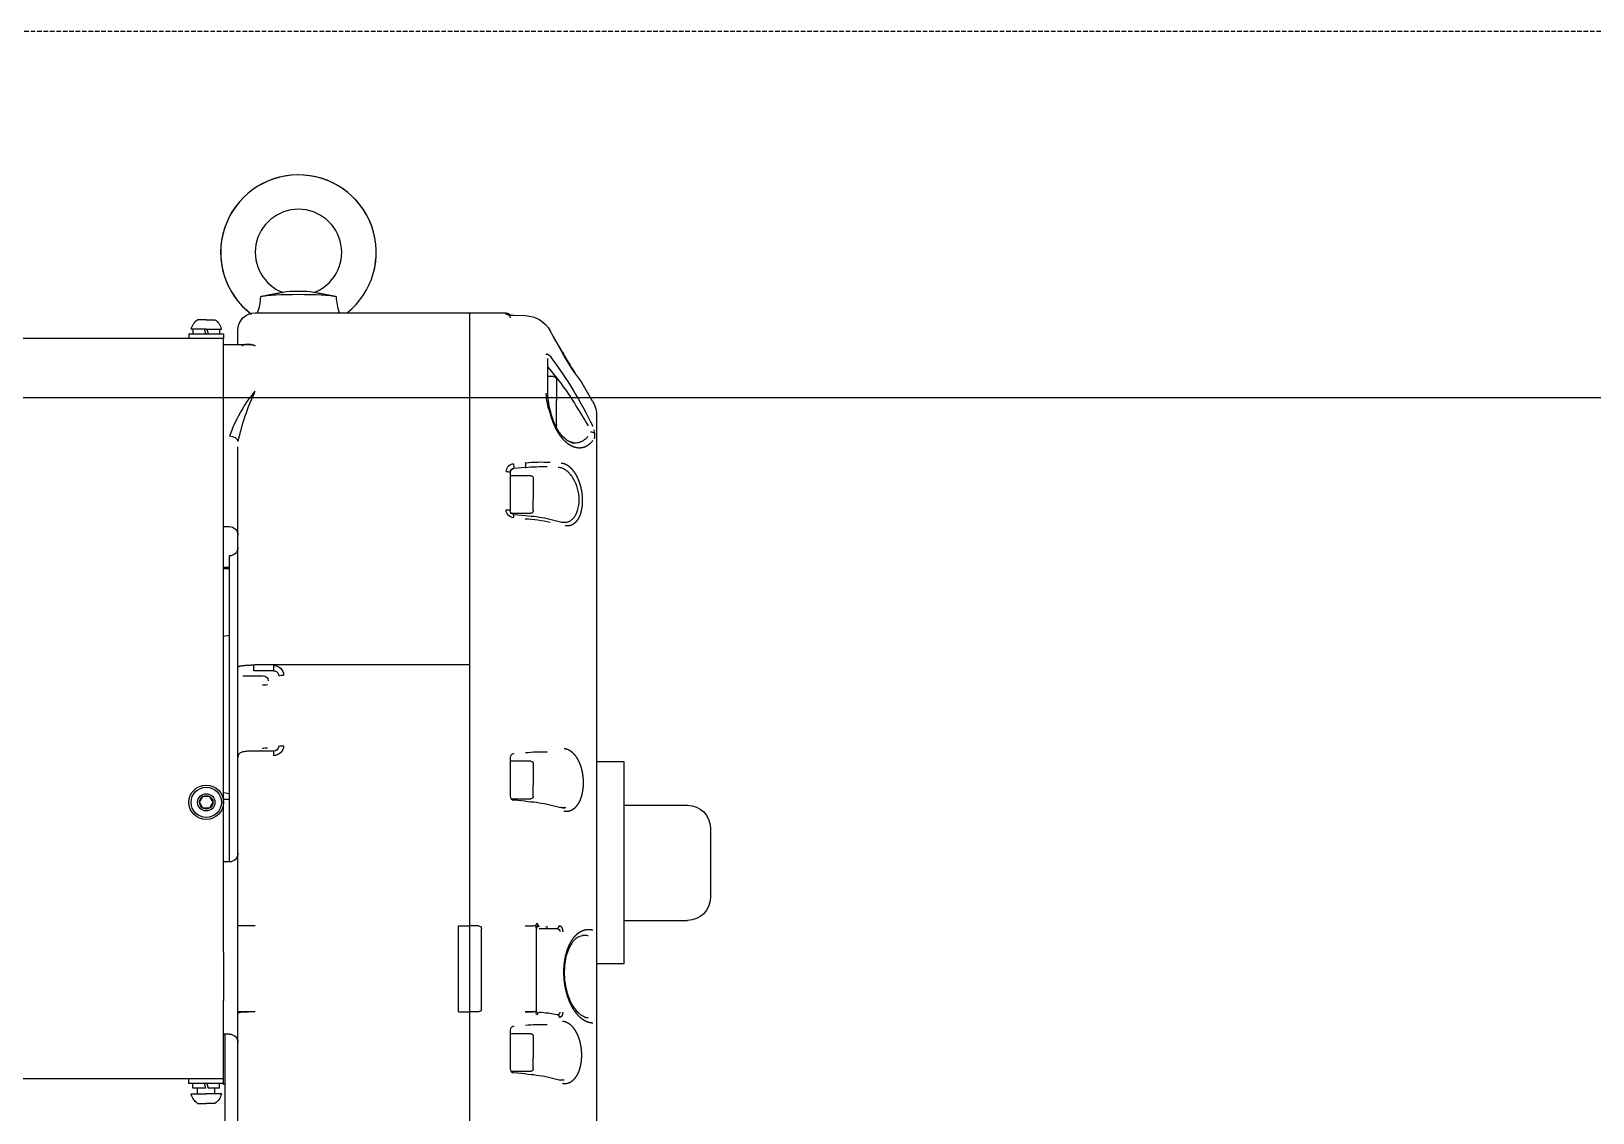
# Model space of a CAD drawing. Extents: x -1899985 to 1774885, y 556286 to 2175695.
# Drawn here: x -642766 to -641914, y 577828 to 578417 of the extents above; entities that cross this region are included whole.
import ezdxf

# ---------------------------------------------------------------- set-up
doc = ezdxf.new("R2010")
doc.units = 0
doc.header["$LTSCALE"] = 10
doc.header["$MEASUREMENT"] = 0
doc.linetypes.add('20剖面图$0$DASH', pattern=[0.35, 0.25, -0.1])
for name, color, linetype in [('20剖面图$0$A-LIN-V', 9, 'Continuous'), ('20剖面图$0$EWHS5T6M-3', 7, 'Continuous'), ('20剖面图$0$FHSGH10105-主梁-04', 7, 'Continuous'), ('20剖面图$0$S-SB', 21, 'Continuous'), ('A-LIN-V', 9, 'Continuous')]:
    doc.layers.add(name, color=color, linetype=linetype)

# ---------------------------------------------------------------- blocks, each defined once
blk = doc.blocks.new('20剖面图$0$吊车5')
at = {"color": 3}
blk.add_line((1559840.76, -78994.2), (1559840.76, -78994.33), dxfattribs=at)
at = {"color": 6, "linetype": '20剖面图$0$DASH'}
blk.add_lwpolyline([(1563769.29, -78840.62), (1555174.29, -78840.62), (1555174.29, -81443.11)], dxfattribs=at)
at = {"layer": '20剖面图$0$EWHS5T6M-3', "color": 3, "linetype": 'Continuous'}
for p, q in [((1559924.04, -78983.42), (1559926.7, -78982.91)), ((1559941.82, -78982.91), (1559944.49, -78983.42)), ((1559810.55, -78995.76), (1559816.95, -78995.65)), ((1559810.55, -78995.76), (1559816.95, -78995.65)), ((1559820.96, -78994.33), (1559840.76, -78994.33)), ((1559820.96, -78994.33), (1559840.76, -78994.33)), ((1559957.83, -78994.2), (1559840.76, -78994.2)), ((1559840.76, -79012.12), (1559840.76, -78994.2)), ((1559907.72, -78994.2), (1559840.76, -78994.2)), ((1559840.76, -79012.12), (1559840.76, -78994.59)), ((1559792.15, -79012.68), (1559796.94, -79004.02)), ((1559792.15, -79012.68), (1559796.94, -79004.02)), ((1559967.26, -79011.6), (1559967.26, -79003.71)), ((1559967.26, -79011.6), (1559967.26, -79003.71)), ((1559984.55, -79003.17), (1559976.3, -79003.17)), ((1559977.24, -79003.17), (1559977.24, -79005.68)), ((1559984.55, -78997.98), (1559979.83, -78997.98)), ((1559984.23, -79003.17), (1559983.56, -79005.68)), ((1559984.55, -78997.98), (1559989.26, -78997.98)), ((1559984.55, -79003.17), (1559992.8, -79003.17)), ((1559984.86, -79005.68), (1559985.54, -79003.17)), ((1559988.18, -78997.98), (1559988.18, -78997.98)), ((1559991.86, -79003.17), (1559991.86, -79005.68)), ((1559790.32, -79015.63), (1559795.15, -79007.25)), ((1559790.32, -79015.63), (1559795.15, -79007.25)), ((1559840.76, -79037.03), (1559840.76, -79012.12)), ((1559840.76, -79037.03), (1559840.76, -79012.12)), ((1559961.69, -79011.6), (1559975.12, -79011.6)), ((1559967.26, -79011.6), (1559975.12, -79011.6)), ((1559993.98, -79005.68), (1559975.12, -79005.68)), ((1559975.12, -79005.68), (1559975.12, -79008.19)), ((1559975.12, -79049.84), (1559975.12, -79008.19)), ((1559975.12, -79008.19), (1560889.69, -79008.19)), ((1559975.12, -79011.6), (1559975.12, -79008.19)), ((1559975.12, -79008.19), (1560889.69, -79008.19)), ((1559993.98, -79005.68), (1559993.98, -79008.19)), ((1559798.24, -79038.38), (1559798.24, -79019.11)), ((1559795.35, -79028.88), (1559798.24, -79028.88)), ((1559773.7, -79042.77), (1559780.27, -79031.28)), ((1559773.7, -79042.77), (1559780.27, -79031.28)), ((1559779.97, -79031.85), (1559780.29, -79031.39)), ((1559779.97, -79031.85), (1559780.29, -79031.39)), ((1559793.46, -79030.77), (1559793.46, -79041.96)), ((1559840.76, -79185.26), (1559840.76, -79037.03)), ((1559840.76, -79186.07), (1559840.76, -79037.03)), ((1559793.46, -79055.28), (1559793.46, -79041.96)), ((1559771.62, -79050.58), (1559771.62, -79064.07)), ((1559771.62, -79050.58), (1559771.62, -79064.07)), ((1559975.12, -79342.96), (1559975.12, -79049.84)), ((1559772.83, -79059.79), (1559772.91, -79057.94)), ((1559771.62, -79064.07), (1559771.62, -79193.87)), ((1559771.62, -79064.07), (1559771.62, -79193.87)), ((1559967.26, -79187.36), (1559967.26, -79067.21)), ((1559810.36, -79078.53), (1559816.75, -79079.09)), ((1559816.75, -79079.08), (1559816.75, -79079.05)), ((1559806.18, -79087.86), (1559806.19, -79087.87)), ((1559806.19, -79084.36), (1559806.19, -79096.01)), ((1559807.45, -79083.1), (1559818.76, -79083.1)), ((1559818.76, -79081.23), (1559818.76, -79102.07)), ((1559806.19, -79102.27), (1559806.19, -79096.01)), ((1559798.65, -79106.36), (1559790.53, -79108.3)), ((1559806.19, -79098.76), (1559806.18, -79098.77)), ((1559818.76, -79103.53), (1559807.45, -79103.53)), ((1559816.75, -79104.21), (1559810.36, -79104.76)), ((1559975.12, -79110.79), (1559971.98, -79110.79)), ((1559971.98, -79126.84), (1559971.98, -79205.73)), ((1559975.12, -79132.84), (1559971.98, -79132.84)), ((1559971.98, -79133.91), (1559975.12, -79133.91)), ((1559971.98, -79170.17), (1559975.12, -79170.72)), ((1559840.76, -79328.52), (1559840.76, -79186.07)), ((1559957.83, -79186.07), (1559840.76, -79186.07)), ((1559840.76, -79328.52), (1559840.76, -79186.89)), ((1559947.8, -79189.43), (1559958.52, -79189.43)), ((1559967.26, -79189.55), (1559967.26, -79187.36)), ((1559967.26, -79197.55), (1559967.26, -79189.55)), ((1559771.62, -79193.87), (1559771.62, -79332.8)), ((1559771.62, -79193.87), (1559771.62, -79239.19)), ((1559964.59, -79192.21), (1559953.43, -79192.21)), ((1559967.26, -79231.99), (1559967.26, -79197.55)), ((1559971.98, -79205.73), (1559971.98, -79293.69)), ((1559947.8, -79233.25), (1559957.83, -79233.25)), ((1559967.26, -79236.57), (1559967.26, -79231.99)), ((1559756.69, -79239.19), (1559771.62, -79239.19)), ((1559756.69, -79349.19), (1559756.69, -79239.19)), ((1559756.69, -79239.19), (1559771.62, -79239.19)), ((1559756.69, -79262.77), (1559756.69, -79239.19)), ((1559806.19, -79240.08), (1559806.19, -79251.74)), ((1559807.45, -79238.82), (1559818.76, -79238.82)), ((1559818.76, -79236.8), (1559818.76, -79257.83)), ((1559967.26, -79328.66), (1559967.26, -79236.51)), ((1559806.18, -79243.59), (1559806.19, -79243.59)), ((1559806.19, -79254.48), (1559806.18, -79254.49)), ((1559806.19, -79258), (1559806.19, -79251.74)), ((1559818.23, -79259.25), (1559807.45, -79259.25)), ((1559975.12, -79255.81), (1559971.98, -79256.36)), ((1559971.98, -79259.62), (1559975.12, -79259.62)), ((1559982.73, -79258.05), (1559980.92, -79261.19)), ((1559982.73, -79258.05), (1559986.36, -79258.05)), ((1559988.18, -79261.19), (1559986.36, -79258.05)), ((1559756.69, -79262.77), (1559722.12, -79262.77)), ((1559756.69, -79262.77), (1559722.12, -79262.77)), ((1559798.65, -79262.18), (1559791.12, -79263.97)), ((1559810.36, -79260.56), (1559816.75, -79260)), ((1559980.92, -79261.19), (1559982.73, -79264.34)), ((1559982.73, -79264.34), (1559986.36, -79264.34)), ((1559986.36, -79264.34), (1559988.18, -79261.19)), ((1559709.55, -79275.34), (1559709.55, -79313.05)), ((1559709.55, -79275.34), (1559709.55, -79313.05)), ((1559971.98, -79293.69), (1559975.12, -79293.69)), ((1559756.69, -79325.62), (1559722.12, -79325.62)), ((1559756.69, -79325.62), (1559722.12, -79325.62)), ((1559756.69, -79349.19), (1559756.69, -79325.62)), ((1559771.62, -79332.8), (1559771.62, -79358.36)), ((1559803.05, -79330.03), (1559793.31, -79330.03)), ((1559804.62, -79329.62), (1559804.71, -79328.62)), ((1559804.62, -79329.62), (1559804.62, -79374.67)), ((1559804.71, -79328.62), (1559804.68, -79328.62)), ((1559810.55, -79328.52), (1559806.19, -79328.52)), ((1559834.48, -79373.92), (1559834.48, -79330.1)), ((1559836.05, -79328.52), (1559840.76, -79328.52)), ((1559840.76, -79331.06), (1559840.76, -79328.52)), ((1559840.76, -79331.06), (1559840.76, -79328.52)), ((1559847.05, -79328.52), (1559840.76, -79328.52)), ((1559840.76, -79336.11), (1559840.76, -79331.06)), ((1559840.76, -79336.11), (1559840.76, -79331.06)), ((1559840.76, -79371.18), (1559840.76, -79336.11)), ((1559840.76, -79371.18), (1559840.76, -79336.11)), ((1559847.05, -79375.49), (1559847.05, -79328.52)), ((1559957.83, -79328.52), (1559965.69, -79328.52)), ((1559967.26, -79375.62), (1559967.26, -79328.66)), ((1559975.12, -79342.96), (1559975.12, -79369.27)), ((1559756.69, -79349.19), (1559771.62, -79349.19)), ((1559756.69, -79349.19), (1559771.62, -79349.19)), ((1559771.62, -79349.19), (1559771.62, -79500.33)), ((1559771.62, -79358.36), (1559771.62, -79380.96)), ((1559975.12, -79370.41), (1559975.12, -79369.27)), ((1559975.12, -79412.05), (1559975.12, -79370.41)), ((1559792.89, -79376.98), (1559792.96, -79377.03)), ((1559793.08, -79377.01), (1559798.07, -79376.25)), ((1559804.71, -79375.58), (1559804.62, -79374.67)), ((1559804.68, -79375.59), (1559804.71, -79375.58)), ((1559810.55, -79375.49), (1559806.19, -79375.49)), ((1559836.05, -79375.49), (1559840.76, -79375.49)), ((1559840.76, -79375.49), (1559840.76, -79371.18)), ((1559840.76, -79375.49), (1559840.76, -79371.18)), ((1559840.76, -79498.12), (1559840.76, -79375.49)), ((1559840.76, -79499.16), (1559840.76, -79375.49)), ((1559847.05, -79375.49), (1559840.76, -79375.49)), ((1559957.83, -79375.49), (1559965.69, -79375.49)), ((1559967.26, -79376.31), (1559967.26, -79375.62)), ((1559967.26, -79499.35), (1559967.26, -79376.31)), ((1559771.62, -79380.96), (1559771.62, -79500.33)), ((1559807.45, -79387.4), (1559818.76, -79387.4)), ((1559818.76, -79385.52), (1559818.76, -79406.55)), ((1559975.12, -79387.54), (1559971.98, -79387.54)), ((1559974.33, -79387.54), (1559974.33, -79474)), ((1559806.18, -79392.17), (1559806.19, -79392.18)), ((1559806.19, -79388.66), (1559806.19, -79400.32)), ((1559806.19, -79403.06), (1559806.18, -79403.07)), ((1559806.19, -79406.58), (1559806.19, -79400.32)), ((1559798.65, -79410.9), (1559792.03, -79412.47)), ((1559818.34, -79407.83), (1559807.45, -79407.83)), ((1559810.36, -79409.28), (1559816.75, -79408.72)), ((1559975.12, -79412.05), (1560889.69, -79412.05)), ((1559975.12, -79414.57), (1559975.12, -79412.05)), ((1559993.98, -79414.57), (1559993.98, -79412.05)), ((1559975.12, -79414.94), (1559974.33, -79414.94)), ((1559975.12, -79414.94), (1559975.12, -79414.57)), ((1559975.12, -79414.57), (1559993.98, -79414.57)), ((1559976.3, -79420.22), (1559984.55, -79420.22)), ((1559977.24, -79417.08), (1559977.24, -79414.57)), ((1559977.24, -79417.08), (1559983.56, -79417.08)), ((1559979.83, -79419.83), (1559979.83, -79417.08)), ((1559984.23, -79414.57), (1559983.56, -79417.08)), ((1559992.8, -79420.22), (1559984.55, -79420.22)), ((1559984.86, -79417.08), (1559985.54, -79414.57)), ((1559984.86, -79417.08), (1559991.86, -79417.08)), ((1559989.26, -79419.83), (1559989.26, -79417.08)), ((1559991.86, -79417.08), (1559991.86, -79414.57)), ((1559979.83, -79425.41), (1559984.55, -79425.41)), ((1559989.26, -79425.41), (1559984.55, -79425.41)), ((1559988.18, -79425.41), (1559988.18, -79425.41))]:
    blk.add_line(p, q, dxfattribs=at)
for centre, radius, start, end in [((1559883.61, -78984.41), 29.92, 340.81659, 358.00721), ((1559984.98, -78984.4), 29.99, 182.01886, 199.42999), ((1559810.92, -79011.7), 15.95, 91.32274, 151.1911), ((1559810.92, -79011.7), 15.95, 91.32274, 151.1911), ((1559820.94, -78997), 2.18, 89.52095, 179.5128), ((1559820.96, -78996.53), 2.2, 90, 168.97064), ((1559820.96, -78996.53), 2.2, 90, 152.53821), ((1559957.8, -79003.67), 9.47, 359.77121, 89.76937), ((1559957.8, -79003.67), 9.47, 359.77121, 74.29133), ((1559984.55, -79004.99), 8.45, 123.91171, 167.51453), ((1559984.55, -79004.99), 8.45, 12.48547, 56.08829), ((1559668.66, -78947.53), 139.62, 323.08559, 332.18533), ((1559668.66, -78947.53), 139.62, 323.08559, 332.18533), ((1559987.81, -79160.13), 238.02, 143.31247, 154.08463), ((1559912.43, -79123.34), 151.4, 138.8203, 148.82171), ((1559795.35, -79030.77), 1.89, 90, 180), ((1559764.58, -79036.85), 34.53, 339.56136, 358.14451), ((1559847.87, -79089.48), 121.84, 11.89776, 25.50146), ((1559900.08, -79086.02), 75.74, 18.94878, 40.30873), ((1559787.33, -79050.58), 15.71, 150.19854, 180), ((1559787.33, -79050.58), 15.71, 150.19854, 180), ((1560032.8, -79204.03), 296.24, 147.52169, 149.98788), ((1559757.06, -79036.96), 41.23, 343.99012, 357.91371), ((1559795.35, -79055.28), 1.89, 180, 212.87695), ((1559781.98, -79061.08), 9.24, 171.95013, 191.24014), ((1559775.1, -79062.91), 3.86, 91.0799, 126.08689), ((1559802.39, -79164.29), 88.73, 84.72366, 93.52101), ((1559801.28, -79168.57), 90.5, 84.24225, 91.66212), ((1559859.36, -79080.83), 49.06, 174.26308, 177.31201), ((1559865.83, -79081.45), 49.14, 174.19383, 177.19927), ((1559816.59, -79081.25), 2.17, 0.51216, 85.77263), ((1559816.59, -79080.84), 4.37, 0.37345, 85.36609), ((1559807.45, -79084.36), 1.26, 90, 180), ((1559815.64, -79196.73), 90.35, 93.23023, 101.94501), ((1559817.27, -79198.73), 94.22, 94.20415, 101.39221), ((1559807.45, -79102.27), 1.26, 180, 270), ((1559816.59, -79102.05), 2.17, 274.22261, 359.49809), ((1559795.59, -79107.37), 21.4, 3.74535, 8.51238), ((1559816.6, -79101.62), 4.37, 274.6048, 359.64937), ((1559971.98, -79115.51), 4.71, 90, 180), ((1559971.98, -79122.12), 4.71, 180, 270), ((1559947.76, -79191.92), 5.38, 89.5321, 179.37239), ((1559947.69, -79192.11), 2.68, 87.63878, 178.68889), ((1560021.29, -79187.99), 73.5, 178.8719, 181.1281), ((1559957.81, -79187.23), 1.16, 56.56392, 88.84892), ((1559958.3, -79186.57), 0.34, 4.93092, 64.48764), ((1559939.55, -79187.16), 19.1, 353.18179, 1.87959), ((1559942.88, -79203.11), 11.26, 79.09202, 92.54252), ((1559953.49, -79194.91), 2.69, 91.36287, 180.15955), ((1559953.38, -79184.89), 12.44, 259.73108, 271.90347), ((1559801.16, -79324.6), 91, 84.20105, 91.57972), ((1559942.89, -79241.5), 11.14, 79.01862, 92.61592), ((1559947.77, -79230.31), 5.39, 180.68001, 270.4155), ((1559947.79, -79230.49), 2.78, 181.57073, 270.36272), ((1559953.28, -79220.63), 11.14, 259.01862, 272.61592), ((1559807.45, -79240.08), 1.26, 90, 180), ((1559807.45, -79258), 1.26, 180, 270), ((1559984.55, -79261.19), 9.43, 0, 180), ((1559984.55, -79261.19), 8.25, 0, 180), ((1559984.55, -79261.19), 4.71, 0, 180), ((1559984.55, -79261.19), 3.63, 120, 180), ((1559984.55, -79261.19), 3.63, 60, 120), ((1559984.55, -79261.19), 3.63, 0, 60), ((1559722.12, -79275.34), 12.57, 90, 180), ((1559722.12, -79275.34), 12.57, 90, 180), ((1559789.94, -79260.1), 4.14, 253.46936, 275.53031), ((1559817.39, -79355.07), 94.76, 94.25385, 101.4015), ((1559984.55, -79261.19), 9.43, 180, 0), ((1559984.55, -79261.19), 8.25, 180, 0), ((1559984.55, -79261.19), 4.71, 180, 0), ((1559984.55, -79261.19), 3.63, 180, 240), ((1559984.55, -79261.19), 3.63, 240, 300), ((1559984.55, -79261.19), 3.63, 300, 0), ((1559971.98, -79288.97), 4.71, 180, 270), ((1559722.12, -79313.05), 12.57, 180, 270), ((1559722.12, -79313.05), 12.57, 180, 270), ((1559802.2, -79328.6), 2.48, 359.43936, 37.8711), ((1559793.37, -79331.91), 1.88, 91.77406, 174.57395), ((1559836.05, -79330.1), 1.57, 90, 180), ((1559801.99, -79375.58), 2.68, 323.6578, 359.87958), ((1559836.05, -79373.92), 1.57, 180, 270), ((1559801.16, -79473.31), 91, 84.20105, 91.57972), ((1559807.45, -79388.66), 1.26, 90, 180), ((1559971.98, -79392.26), 4.71, 90, 180), ((1559790.85, -79408.62), 4.11, 253.4261, 275.47231), ((1559817.39, -79503.79), 94.76, 94.25385, 101.4015), ((1559807.45, -79406.58), 1.26, 180, 270), ((1559984.55, -79418.4), 8.45, 192.48547, 236.08829), ((1559979.44, -79419.83), 0.393, 270, 0), ((1559989.66, -79419.83), 0.393, 180, 270), ((1559984.55, -79418.4), 8.45, 303.91171, 347.51453)]:
    blk.add_arc(centre, radius, start, end, dxfattribs=at)
at = {"layer": '20剖面图$0$EWHS5T6M-3', "color": 3, "linetype": 'Continuous', "extrusion": (0, 0, -1)}
for centre, major_axis, ratio, start_param, end_param in [((1559934.26, -78961.23), (-42.43, 0), 0.996195, -0.894844, 4.064252), ((1559934.26, -78961.23), (-42.43, 0), 0.996195, -0.894844, 4.049918), ((1559934.26, -78961.23), (-23.57, 0), 0.996195, -1.211117, 4.35271), ((1559934.26, -78986.28), (22.79, 0), 0.087156, 3.567796, 4.712389), ((1559934.26, -78983.21), (8.3, 0), 0.087156, 3.565804, 4.712389), ((1559934.26, -78983.21), (8.3, 0), 0.087156, 4.712389, 5.858974), ((1559934.26, -78986.28), (22.79, 0), 0.087156, 4.712389, 5.856982), ((1559971.71, -79064.19), (-4.64, -0.82), 0.579645, 0.23379, 1.672671), ((1559816.52, -79081.24), (-2.24, -0.01), 0.981753, 1.67675, 3.141808), ((1559816.56, -79236.8), (2.2, 0), 0.996195, 4.799655, 6.283185), ((1559816.56, -79257.83), (-2.2, 0), 0.996195, 3.141593, 4.625123), ((1559810.55, -79329.89), (-14.14, 0), 0.087156, 0.523599, 0.664081), ((1559803.05, -79330.41), (1.57, 0), 0.996195, 4.712389, 6.283185), ((1559803.05, -79329.62), (1.57, 0), 0.786918, 4.994332, 6.283185), ((1559806.19, -79328.66), (1.57, 0), 0.087156, 3.482259, 4.712389), ((1559965.69, -79328.66), (1.57, 0), 0.087156, 4.712389, 6.283185), ((1559798.3, -79377.81), (0.23, -1.55), 0.86273, 3.141593, 3.314816), ((1559810.55, -79376.86), (-14.14, 0), 0.087156, 0.523599, 1.011737), ((1559803.05, -79374.67), (1.57, 0), 0.882114, 0, 1.288854), ((1559810.55, -79376.86), (-15.71, 0), 0.087156, 1.187697, 1.570796), ((1559806.19, -79375.62), (-1.57, 0), 0.087156, 0.340666, 1.570796), ((1559957.83, -79376.31), (9.43, 0), 0.087156, 4.712389, 6.283185), ((1559965.69, -79375.62), (-1.57, 0), 0.087156, 1.570796, 3.141593), ((1559816.56, -79385.52), (2.2, 0), 0.996195, 4.799655, 6.283185), ((1559816.56, -79406.55), (-2.2, 0), 0.996195, 3.141593, 4.625123)]:
    blk.add_ellipse(centre, major_axis=major_axis, ratio=ratio, start_param=start_param, end_param=end_param, dxfattribs=at)
at = {"layer": '20剖面图$0$EWHS5T6M-3', "color": 3, "linetype": 'Continuous'}
for points, degree, knots in [([(1559913.52, -78985.45), (1559913.68, -78985.42), (1559914.01, -78985.36), (1559914.5, -78985.27), (1559914.98, -78985.17), (1559915.45, -78985.08), (1559915.92, -78984.99), (1559916.37, -78984.91), (1559916.82, -78984.82), (1559917.26, -78984.74), (1559917.9, -78984.62), (1559918.72, -78984.46), (1559919.71, -78984.27), (1559920.65, -78984.09), (1559921.86, -78983.85), (1559923, -78983.63), (1559923.81, -78983.47), (1559924.1, -78983.41), (1559924.14, -78983.4)], 3, [0, 0, 0, 0, 0.0291535, 0.0579, 0.0862636, 0.114267, 0.1419322, 0.1692799, 0.1963296, 0.2231, 0.2496083, 0.3142608, 0.3745184, 0.4399871, 0.4983658, 0.6233073, 0.6899846, 0.7009324, 0.7009324, 0.7009324, 0.7009324]), ([(1559944.39, -78983.41), (1559944.43, -78983.41), (1559944.71, -78983.47), (1559945.52, -78983.63), (1559946.66, -78983.85), (1559947.87, -78984.09), (1559948.81, -78984.27), (1559949.81, -78984.46), (1559950.73, -78984.64), (1559951.62, -78984.81), (1559952.43, -78984.96), (1559953.26, -78985.12), (1559954.13, -78985.28), (1559954.71, -78985.4), (1559955.01, -78985.45)], 3, [0.2991535, 0.2991535, 0.2991535, 0.2991535, 0.3094943, 0.3759967, 0.5011338, 0.5596756, 0.6253853, 0.6856136, 0.7502717, 0.7981934, 0.8470118, 0.8968364, 0.9477883, 1, 1, 1, 1]), ([(1559816.95, -78995.65), (1559817.35, -78995.64), (1559817.75, -78995.62), (1559818.14, -78995.6), (1559818.51, -78995.57), (1559818.87, -78995.53), (1559819.2, -78995.49), (1559819.53, -78995.44), (1559819.81, -78995.38), (1559820.08, -78995.33), (1559820.3, -78995.26), (1559820.51, -78995.2), (1559820.66, -78995.12), (1559820.81, -78995.05), (1559820.89, -78994.98), (1559820.96, -78994.9), (1559820.96, -78994.82)], 2, [0, 0, 0, 0.125, 0.125, 0.25, 0.25, 0.375, 0.375, 0.5, 0.5, 0.625, 0.625, 0.75, 0.75, 0.875, 0.875, 1, 1, 1]), ([(1559816.95, -78995.65), (1559817.35, -78995.64), (1559817.75, -78995.62), (1559818.14, -78995.6), (1559818.51, -78995.57), (1559818.77, -78995.54), (1559819.01, -78995.51)], 2, [0, 0, 0, 0.125, 0.125, 0.25, 0.25, 0.3390193, 0.3390193, 0.3390193]), ([(1559965.13, -79012.13), (1559965.13, -79012.12), (1559965.05, -79012.07), (1559964.88, -79011.97), (1559964.63, -79011.84), (1559964.36, -79011.71), (1559964.09, -79011.6), (1559963.79, -79011.5), (1559963.47, -79011.42), (1559963.11, -79011.34), (1559962.71, -79011.28), (1559962.26, -79011.24), (1559961.76, -79011.23), (1559961.22, -79011.25), (1559960.63, -79011.31), (1559960, -79011.42), (1559959.31, -79011.58), (1559958.59, -79011.81), (1559958.09, -79012.02), (1559957.83, -79012.12)], 3, [0.3697018, 0.3697018, 0.3697018, 0.3697018, 0.3698202, 0.3948705, 0.42041, 0.4464403, 0.4729628, 0.4999791, 0.5295356, 0.5622689, 0.5981805, 0.6372718, 0.6795436, 0.7249968, 0.7736319, 0.8254494, 0.8804497, 0.9386332, 1, 1, 1, 1]), ([(1559957.83, -79012.12), (1559958, -79012.08), (1559958.33, -79012), (1559958.8, -79011.9), (1559959.26, -79011.82), (1559959.69, -79011.75), (1559960.1, -79011.7), (1559960.48, -79011.66), (1559960.84, -79011.63), (1559961.18, -79011.61), (1559961.5, -79011.6), (1559961.71, -79011.6), (1559961.83, -79011.6), (1559961.84, -79011.6)], 3, [0, 0, 0, 0, 0.0263006, 0.0514237, 0.0753694, 0.0981375, 0.1197282, 0.1401415, 0.1593774, 0.1774359, 0.1943171, 0.2100211, 0.2121854, 0.2121854, 0.2121854, 0.2121854]), ([(1559790.32, -79015.63), (1559788.9, -79018.09), (1559787.47, -79020.53), (1559785.2, -79024.29), (1559784.32, -79025.74), (1559783.54, -79026.99)], 3, [0, 0, 0, 0, 0.25, 0.25, 0.4283899, 0.4283899, 0.4283899, 0.4283899]), ([(1559790.32, -79015.63), (1559788.9, -79018.09), (1559787.47, -79020.53), (1559785.2, -79024.29), (1559784.32, -79025.74), (1559783.54, -79026.99)], 3, [0, 0, 0, 0, 0.25, 0.25, 0.4283899, 0.4283899, 0.4283899, 0.4283899]), ([(1559799.1, -79016.99), (1559799.09, -79016.97), (1559799.09, -79016.91), (1559799.07, -79016.84), (1559799.04, -79016.78), (1559799, -79016.73), (1559798.95, -79016.69), (1559798.88, -79016.67), (1559798.81, -79016.65), (1559798.73, -79016.65), (1559798.64, -79016.67), (1559798.54, -79016.69), (1559798.39, -79016.74), (1559798.19, -79016.84), (1559797.91, -79017.01), (1559797.61, -79017.25), (1559797.28, -79017.55), (1559797.05, -79017.79), (1559796.94, -79017.92)], 3, [0, 0, 0, 0, 0.044827, 0.089649, 0.134508, 0.179451, 0.224519, 0.269756, 0.315205, 0.360909, 0.406908, 0.453243, 0.499955, 0.591439, 0.686942, 0.786723, 0.891009, 1, 1, 1, 1]), ([(1559773.72, -79063.9), (1559774.97, -79065.54), (1559776.46, -79066.54), (1559777.96, -79067.53), (1559779.62, -79067.83), (1559781.28, -79068.13), (1559783.01, -79067.72), (1559784.74, -79067.31), (1559786.44, -79066.21), (1559788.15, -79065.11), (1559789.73, -79063.38), (1559791.31, -79061.66), (1559792.68, -79059.4), (1559794.05, -79057.14), (1559795.13, -79054.48), (1559796.21, -79051.82), (1559796.94, -79048.91)], 2, [0, 0, 0, 0.125, 0.125, 0.25, 0.25, 0.375, 0.375, 0.5, 0.5, 0.625, 0.625, 0.75, 0.75, 0.875, 0.875, 1, 1, 1]), ([(1559784.04, -79065.11), (1559785.04, -79064.94), (1559786.92, -79064.55), (1559790.41, -79061.77), (1559793.31, -79057.56), (1559795.48, -79052.67), (1559796.24, -79049.96), (1559796.69, -79048.33)], 3, [0, 0, 0, 0, 0.20239, 0.441275, 0.70926, 0.852292, 1, 1, 1, 1]), ([(1559796.7, -79048.33), (1559796.64, -79048.38), (1559796.6, -79048.44), (1559796.62, -79048.63), (1559796.75, -79048.77), (1559796.94, -79048.91)], 3, [0.6278283, 0.6278283, 0.6278283, 0.6278283, 0.7554749, 0.7554749, 1, 1, 1, 1]), ([(1559785.87, -79064.84), (1559785.51, -79064.93), (1559784.71, -79065.08), (1559783.47, -79065.15), (1559782.4, -79065.07), (1559781.58, -79064.92), (1559781.01, -79064.77), (1559780.4, -79064.57), (1559779.78, -79064.3), (1559779.12, -79063.97), (1559778.48, -79063.57), (1559777.87, -79063.13), (1559777.31, -79062.66), (1559776.78, -79062.16), (1559776.45, -79061.79), (1559776.28, -79061.61)], 3, [0.6081582, 0.6081582, 0.6081582, 0.6081582, 0.6495039, 0.6996717, 0.7500026, 0.7714521, 0.794378, 0.8187894, 0.8446945, 0.8721015, 0.9010181, 0.9268597, 0.9519691, 0.9763484, 1, 1, 1, 1]), ([(1559790.89, -79076.12), (1559789.89, -79076.18), (1559788.88, -79076.6), (1559787.88, -79077.01), (1559786.9, -79077.76), (1559785.92, -79078.51), (1559785.01, -79079.56), (1559784.11, -79080.61), (1559783.31, -79081.92), (1559782.51, -79083.22), (1559781.85, -79084.74), (1559781.19, -79086.25), (1559780.7, -79087.91), (1559780.2, -79089.57), (1559779.9, -79091.3), (1559779.59, -79093.03), (1559779.49, -79094.77), (1559779.38, -79096.51), (1559779.48, -79098.18), (1559779.58, -79099.85), (1559779.88, -79101.39), (1559780.18, -79102.93), (1559780.66, -79104.27), (1559781.15, -79105.61), (1559781.8, -79106.7), (1559782.46, -79107.78), (1559783.25, -79108.57), (1559784.05, -79109.36), (1559784.95, -79109.83), (1559785.86, -79110.29), (1559786.83, -79110.4), (1559787.81, -79110.51), (1559788.82, -79110.27)], 2, [0, 0, 0, 0.0625, 0.0625, 0.125, 0.125, 0.1875, 0.1875, 0.25, 0.25, 0.3125, 0.3125, 0.375, 0.375, 0.4375, 0.4375, 0.5, 0.5, 0.5625, 0.5625, 0.625, 0.625, 0.6875, 0.6875, 0.75, 0.75, 0.8125, 0.8125, 0.875, 0.875, 0.9375, 0.9375, 1, 1, 1]), ([(1559790.53, -79108.3), (1559790.2, -79108.36), (1559789.57, -79108.47), (1559788.66, -79108.46), (1559787.82, -79108.33), (1559787.05, -79108.1), (1559786.34, -79107.79), (1559785.69, -79107.41), (1559785.12, -79106.98), (1559784.6, -79106.53), (1559784.16, -79106.07), (1559782.91, -79104.55), (1559781.37, -79101.06), (1559780.9, -79094.56), (1559782.41, -79087.98), (1559784.49, -79084.03), (1559786.3, -79081.9), (1559787.4, -79080.81), (1559788.83, -79079.72), (1559790.59, -79078.78), (1559791.9, -79078.61), (1559792.6, -79078.51)], 3, [0, 0, 0, 0, 0.033245, 0.064719, 0.094405, 0.122286, 0.148348, 0.172577, 0.194963, 0.215497, 0.234174, 0.250994, 0.381174, 0.499699, 0.614244, 0.74915, 0.778071, 0.817781, 0.868141, 0.928959, 1, 1, 1, 1]), ([(1559820.96, -79080.81), (1559820.67, -79080.81), (1559820.39, -79080.82), (1559819.85, -79080.86), (1559819.61, -79080.89), (1559819.2, -79080.97), (1559819.04, -79081.02), (1559818.82, -79081.12), (1559818.76, -79081.17), (1559818.76, -79081.23)], 3, [0, 0, 0, 0, 0.25, 0.25, 0.5, 0.5, 0.75, 0.75, 1, 1, 1, 1]), ([(1559820.96, -79101.65), (1559820.67, -79101.65), (1559820.39, -79101.66), (1559819.85, -79101.7), (1559819.61, -79101.73), (1559819.2, -79101.81), (1559819.04, -79101.85), (1559818.82, -79101.96), (1559818.76, -79102.01), (1559818.76, -79102.07)], 3, [0, 0, 0, 0, 0.25, 0.25, 0.5, 0.5, 0.75, 0.75, 1, 1, 1, 1]), ([(1559967.26, -79187.36), (1559967.26, -79187.34), (1559967.26, -79187.31), (1559967.23, -79187.27), (1559967.2, -79187.23), (1559967.14, -79187.18), (1559967.08, -79187.14), (1559967.01, -79187.1), (1559966.92, -79187.06), (1559966.83, -79187.03), (1559966.72, -79186.99), (1559966.61, -79186.96), (1559966.5, -79186.92), (1559966.37, -79186.89), (1559966.25, -79186.86), (1559966.11, -79186.83), (1559965.98, -79186.8), (1559965.84, -79186.78), (1559965.7, -79186.75), (1559965.56, -79186.73), (1559965.42, -79186.7), (1559965.28, -79186.68), (1559965.14, -79186.66), (1559965, -79186.64), (1559964.86, -79186.62), (1559964.58, -79186.59), (1559964.15, -79186.54), (1559963.53, -79186.48), (1559962.88, -79186.43), (1559962.19, -79186.38), (1559961.47, -79186.34), (1559960.73, -79186.31), (1559959.98, -79186.28), (1559959.22, -79186.27), (1559958.71, -79186.26), (1559958.45, -79186.26)], 3, [0, 0, 0, 0, 0.027471, 0.054365, 0.080681, 0.10642, 0.131582, 0.156167, 0.180175, 0.203606, 0.226459, 0.248735, 0.270434, 0.291556, 0.312101, 0.332068, 0.351458, 0.370272, 0.388508, 0.406167, 0.423249, 0.439754, 0.455681, 0.471032, 0.485806, 0.500003, 0.556902, 0.613462, 0.669684, 0.725569, 0.781119, 0.836335, 0.89122, 0.945774, 1, 1, 1, 1]), ([(1559789.41, -79231.83), (1559788.4, -79231.89), (1559787.4, -79232.31), (1559786.4, -79232.72), (1559785.45, -79233.47), (1559784.51, -79234.22), (1559783.65, -79235.27), (1559782.79, -79236.32), (1559782.06, -79237.63), (1559781.32, -79238.94), (1559780.74, -79240.46), (1559780.17, -79241.98), (1559779.77, -79243.64), (1559779.37, -79245.3), (1559779.17, -79247.04), (1559778.96, -79248.78), (1559778.96, -79250.52), (1559778.96, -79252.26), (1559779.17, -79253.94), (1559779.37, -79255.61), (1559779.77, -79257.16), (1559780.17, -79258.7), (1559780.74, -79260.04), (1559781.32, -79261.38), (1559782.06, -79262.47), (1559782.79, -79263.56), (1559783.65, -79264.36), (1559784.5, -79265.15), (1559785.45, -79265.61), (1559786.4, -79266.07), (1559787.4, -79266.19), (1559788.4, -79266.3), (1559789.41, -79266.06)], 2, [0, 0, 0, 0.0625, 0.0625, 0.125, 0.125, 0.1875, 0.1875, 0.25, 0.25, 0.3125, 0.3125, 0.375, 0.375, 0.4375, 0.4375, 0.5, 0.5, 0.5625, 0.5625, 0.625, 0.625, 0.6875, 0.6875, 0.75, 0.75, 0.8125, 0.8125, 0.875, 0.875, 0.9375, 0.9375, 1, 1, 1]), ([(1559947.8, -79233.26), (1559947.8, -79233.23), (1559947.8, -79233.27), (1559947.8, -79233.48), (1559947.8, -79233.65), (1559947.8, -79234.1), (1559947.8, -79234.38), (1559947.81, -79235), (1559947.81, -79235.34), (1559947.8, -79235.69)], 3, [0, 0, 0, 0, 0.25, 0.25, 0.5, 0.5, 0.75, 0.75, 1, 1, 1, 1]), ([(1559957.83, -79233.25), (1559958.46, -79233.26), (1559959.84, -79233.27), (1559962.15, -79233.36), (1559963.95, -79233.54), (1559964.96, -79233.72), (1559965.92, -79234.09), (1559966.72, -79234.78), (1559967.18, -79235.64), (1559967.24, -79236.21), (1559967.26, -79236.51)], 3, [0, 0, 0, 0, 0.127876, 0.328514, 0.539358, 0.689471, 0.783591, 0.862762, 0.935729, 1, 1, 1, 1]), ([(1559790.27, -79264.1), (1559790.2, -79264.11), (1559789.85, -79264.14), (1559789.25, -79264.13), (1559788.73, -79264.06), (1559788.5, -79264.02)], 3, [0.02891952, 0.02891952, 0.02891952, 0.02891952, 0.03559223, 0.06538625, 0.08931758, 0.08931758, 0.08931758, 0.08931758]), ([(1559790.39, -79264.18), (1559790.41, -79264.17), (1559790.43, -79264.16), (1559790.66, -79264.04), (1559790.89, -79263.98), (1559791.12, -79263.97)], 3, [0.727826, 0.727826, 0.727826, 0.727826, 0.75, 0.75, 1, 1, 1, 1]), ([(1559804.15, -79327.08), (1559804.15, -79327.11), (1559804.15, -79327.16), (1559804.13, -79327.25), (1559804.1, -79327.35), (1559804.06, -79327.45), (1559804.02, -79327.55), (1559803.97, -79327.65), (1559803.91, -79327.76), (1559803.82, -79327.9), (1559803.71, -79328.07), (1559803.59, -79328.26), (1559803.52, -79328.37), (1559803.49, -79328.43)], 3, [0, 0, 0, 0, 0.046213, 0.095895, 0.149811, 0.208554, 0.272571, 0.342192, 0.417658, 0.499136, 0.665682, 0.832684, 1, 1, 1, 1]), ([(1559773.72, -79381.61), (1559775.24, -79381.55), (1559776.74, -79380.97), (1559778.24, -79380.38), (1559779.67, -79379.29), (1559781.1, -79378.2), (1559782.4, -79376.64), (1559783.69, -79375.08), (1559784.8, -79373.13), (1559785.91, -79371.18), (1559786.79, -79368.9), (1559787.66, -79366.64), (1559788.26, -79364.14), (1559788.87, -79361.65), (1559789.18, -79359.04), (1559789.49, -79356.44), (1559789.49, -79353.82), (1559789.49, -79351.2), (1559789.18, -79348.68), (1559788.87, -79346.17), (1559788.26, -79343.86), (1559787.66, -79341.55), (1559786.79, -79339.54), (1559785.91, -79337.54), (1559784.8, -79335.92), (1559783.7, -79334.3), (1559782.4, -79333.13), (1559781.1, -79331.97), (1559779.67, -79331.31), (1559778.25, -79330.64), (1559776.74, -79330.51), (1559775.24, -79330.38), (1559773.72, -79330.79)], 2, [0, 0, 0, 0.0625, 0.0625, 0.125, 0.125, 0.1875, 0.1875, 0.25, 0.25, 0.3125, 0.3125, 0.375, 0.375, 0.4375, 0.4375, 0.5, 0.5, 0.5625, 0.5625, 0.625, 0.625, 0.6875, 0.6875, 0.75, 0.75, 0.8125, 0.8125, 0.875, 0.875, 0.9375, 0.9375, 1, 1, 1]), ([(1559776.28, -79334.01), (1559776.42, -79333.98), (1559776.68, -79333.92), (1559777.07, -79333.86), (1559777.45, -79333.81), (1559777.81, -79333.78), (1559778.17, -79333.76), (1559778.51, -79333.75), (1559778.83, -79333.76), (1559779.15, -79333.77), (1559779.43, -79333.8), (1559779.61, -79333.82), (1559779.68, -79333.83)], 3, [0, 0, 0, 0, 0.0181215, 0.0356849, 0.0526911, 0.0691411, 0.085036, 0.1003767, 0.1151641, 0.129399, 0.1430824, 0.15322, 0.15322, 0.15322, 0.15322]), ([(1559777.86, -79378.42), (1559779.59, -79377.64), (1559782.02, -79376.28), (1559786.1, -79369.8), (1559788.34, -79363.04), (1559789.34, -79355.42), (1559788.9, -79347.92), (1559787.1, -79341.3), (1559784.56, -79336.97), (1559782.01, -79334.49), (1559780.27, -79334.02), (1559779.12, -79333.78)], 3, [0, 0, 0, 0, 0.182956, 0.293819, 0.396585, 0.497863, 0.598718, 0.698185, 0.807965, 0.892562, 1, 1, 1, 1]), ([(1559791.95, -79328.4), (1559791.59, -79328.45), (1559791.26, -79328.74), (1559790.92, -79329.03), (1559790.67, -79329.51), (1559790.41, -79329.98), (1559790.27, -79330.58), (1559790.14, -79331.18), (1559790.14, -79331.8)], 2, [0, 0, 0, 0.25, 0.25, 0.5, 0.5, 0.75, 0.75, 1, 1, 1]), ([(1559793.31, -79330.03), (1559792.95, -79330.01), (1559792.6, -79329.83), (1559792.1, -79329.22), (1559791.95, -79328.81), (1559791.95, -79328.4)], 3, [0, 0, 0, 0, 0.5, 0.5, 1, 1, 1, 1]), ([(1559803.49, -79328.43), (1559803.47, -79328.46), (1559803.43, -79328.52), (1559803.38, -79328.61), (1559803.32, -79328.68), (1559803.26, -79328.74), (1559803.19, -79328.79), (1559803.12, -79328.83), (1559803.07, -79328.84), (1559803.05, -79328.85)], 3, [0, 0, 0, 0, 0.129131, 0.262792, 0.401034, 0.543884, 0.691341, 0.843389, 1, 1, 1, 1]), ([(1559778.2, -79378.34), (1559778.09, -79378.37), (1559777.73, -79378.45), (1559777.09, -79378.55), (1559776.56, -79378.59), (1559776.28, -79378.6)], 3, [0.91364602, 0.91364602, 0.91364602, 0.91364602, 0.92836282, 0.9630183, 1, 1, 1, 1]), ([(1559790.14, -79375.63), (1559790.14, -79376.26), (1559790.27, -79376.81), (1559790.41, -79377.36), (1559790.67, -79377.77), (1559790.92, -79378.17), (1559791.26, -79378.36), (1559791.59, -79378.55), (1559791.95, -79378.49)], 2, [0, 0, 0, 0.25, 0.25, 0.5, 0.5, 0.75, 0.75, 1, 1, 1]), ([(1559793.31, -79376.99), (1559793.25, -79377), (1559793.14, -79377), (1559792.97, -79376.99), (1559792.81, -79376.97), (1559792.67, -79376.94), (1559792.55, -79376.91), (1559792.43, -79376.86), (1559792.33, -79376.82), (1559792.24, -79376.77), (1559792.12, -79376.7), (1559791.97, -79376.59), (1559791.81, -79376.42), (1559791.68, -79376.23), (1559791.58, -79376.02), (1559791.52, -79375.8), (1559791.5, -79375.64), (1559791.5, -79375.57)], 3, [0, 0, 0, 0, 0.075871, 0.146671, 0.212405, 0.273077, 0.328693, 0.379262, 0.424794, 0.465303, 0.500811, 0.597627, 0.687782, 0.772055, 0.851394, 0.926938, 1, 1, 1, 1]), ([(1559793.31, -79376.99), (1559792.99, -79376.98), (1559792.61, -79377.11), (1559792.08, -79377.7), (1559791.95, -79378.12), (1559791.95, -79378.49)], 3, [0, 0, 0, 0, 0.503981, 0.503981, 1, 1, 1, 1]), ([(1559803.49, -79376), (1559803.5, -79376.03), (1559803.54, -79376.07), (1559803.6, -79376.16), (1559803.67, -79376.25), (1559803.75, -79376.34), (1559803.84, -79376.45), (1559803.94, -79376.57), (1559804.03, -79376.71), (1559804.09, -79376.86), (1559804.14, -79377.01), (1559804.15, -79377.12), (1559804.15, -79377.17)], 3, [0, 0, 0, 0, 0.096597, 0.194899, 0.294943, 0.396756, 0.500362, 0.61835, 0.725629, 0.823603, 0.914215, 1, 1, 1, 1]), ([(1559790.32, -79380.49), (1559789.31, -79380.55), (1559788.32, -79380.96), (1559787.32, -79381.38), (1559786.38, -79382.12), (1559785.44, -79382.87), (1559784.58, -79383.91), (1559783.73, -79384.96), (1559783, -79386.27), (1559782.27, -79387.57), (1559781.69, -79389.08), (1559781.12, -79390.59), (1559780.72, -79392.25), (1559780.32, -79393.9), (1559780.12, -79395.63), (1559779.92, -79397.36), (1559779.92, -79399.09), (1559779.92, -79400.83), (1559780.12, -79402.5), (1559780.32, -79404.16), (1559780.72, -79405.7), (1559781.12, -79407.23), (1559781.69, -79408.57), (1559782.27, -79409.91), (1559783, -79410.99), (1559783.73, -79412.08), (1559784.58, -79412.87), (1559785.43, -79413.65), (1559786.38, -79414.11), (1559787.32, -79414.57), (1559788.32, -79414.69), (1559789.31, -79414.8), (1559790.32, -79414.56)], 2, [0, 0, 0, 0.0625, 0.0625, 0.125, 0.125, 0.1875, 0.1875, 0.25, 0.25, 0.3125, 0.3125, 0.375, 0.375, 0.4375, 0.4375, 0.5, 0.5, 0.5625, 0.5625, 0.625, 0.625, 0.6875, 0.6875, 0.75, 0.75, 0.8125, 0.8125, 0.875, 0.875, 0.9375, 0.9375, 1, 1, 1]), ([(1559791.18, -79412.6), (1559791.12, -79412.61), (1559790.76, -79412.64), (1559790.17, -79412.63), (1559789.65, -79412.56), (1559789.42, -79412.52)], 3, [0.02892131, 0.02892131, 0.02892131, 0.02892131, 0.03559755, 0.06539483, 0.0893273, 0.0893273, 0.0893273, 0.0893273])]:
    blk.add_open_spline(points, degree=degree, knots=knots, dxfattribs=at)
blk.add_open_spline([(1559792.03, -79412.47), (1559791.79, -79412.48), (1559791.53, -79412.55), (1559791.3, -79412.68)], degree=3, dxfattribs=at)
at = {"layer": '20剖面图$0$FHSGH10105-主梁-04', "color": 3, "linetype": 'Continuous'}
blk.add_line((1555299.54, -79040.62), (1563769.29, -79040.62), dxfattribs=at)
blk = doc.blocks.new('20剖面图$0$w42432')
at = {"layer": '20剖面图$0$S-SB', "xscale": -1}
blk.add_blockref('20剖面图$0$吊车5', (899364.29, 657258.07), dxfattribs=at)
blk = doc.blocks.new('20剖面图')
at = {"layer": '20剖面图$0$A-LIN-V'}
blk.add_blockref('20剖面图$0$w42432', (17950, 0), dxfattribs=at)

msp = doc.modelspace()

# ---------------------------------------------------------------- block references
at = {"layer": 'A-LIN-V'}
msp.add_blockref('20剖面图', (0, 0), dxfattribs=at)

doc.saveas('drawing.dxf')
